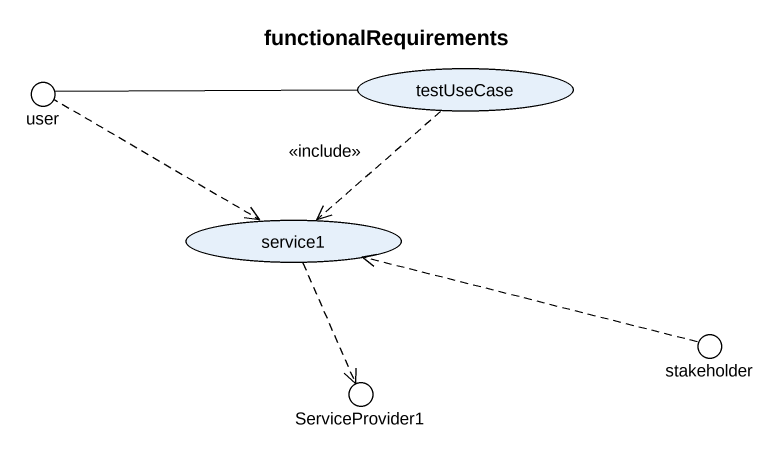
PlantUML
@startuml
title functionalRequirements
() user
usecase testUseCase
usecase service1
() stakeholder
() ServiceProvider1
user -right- testUseCase
user .right.> service1
testUseCase ..> service1 : <<include>>
service1 ..> ServiceProvider1
stakeholder .left.> service1
@enduml
